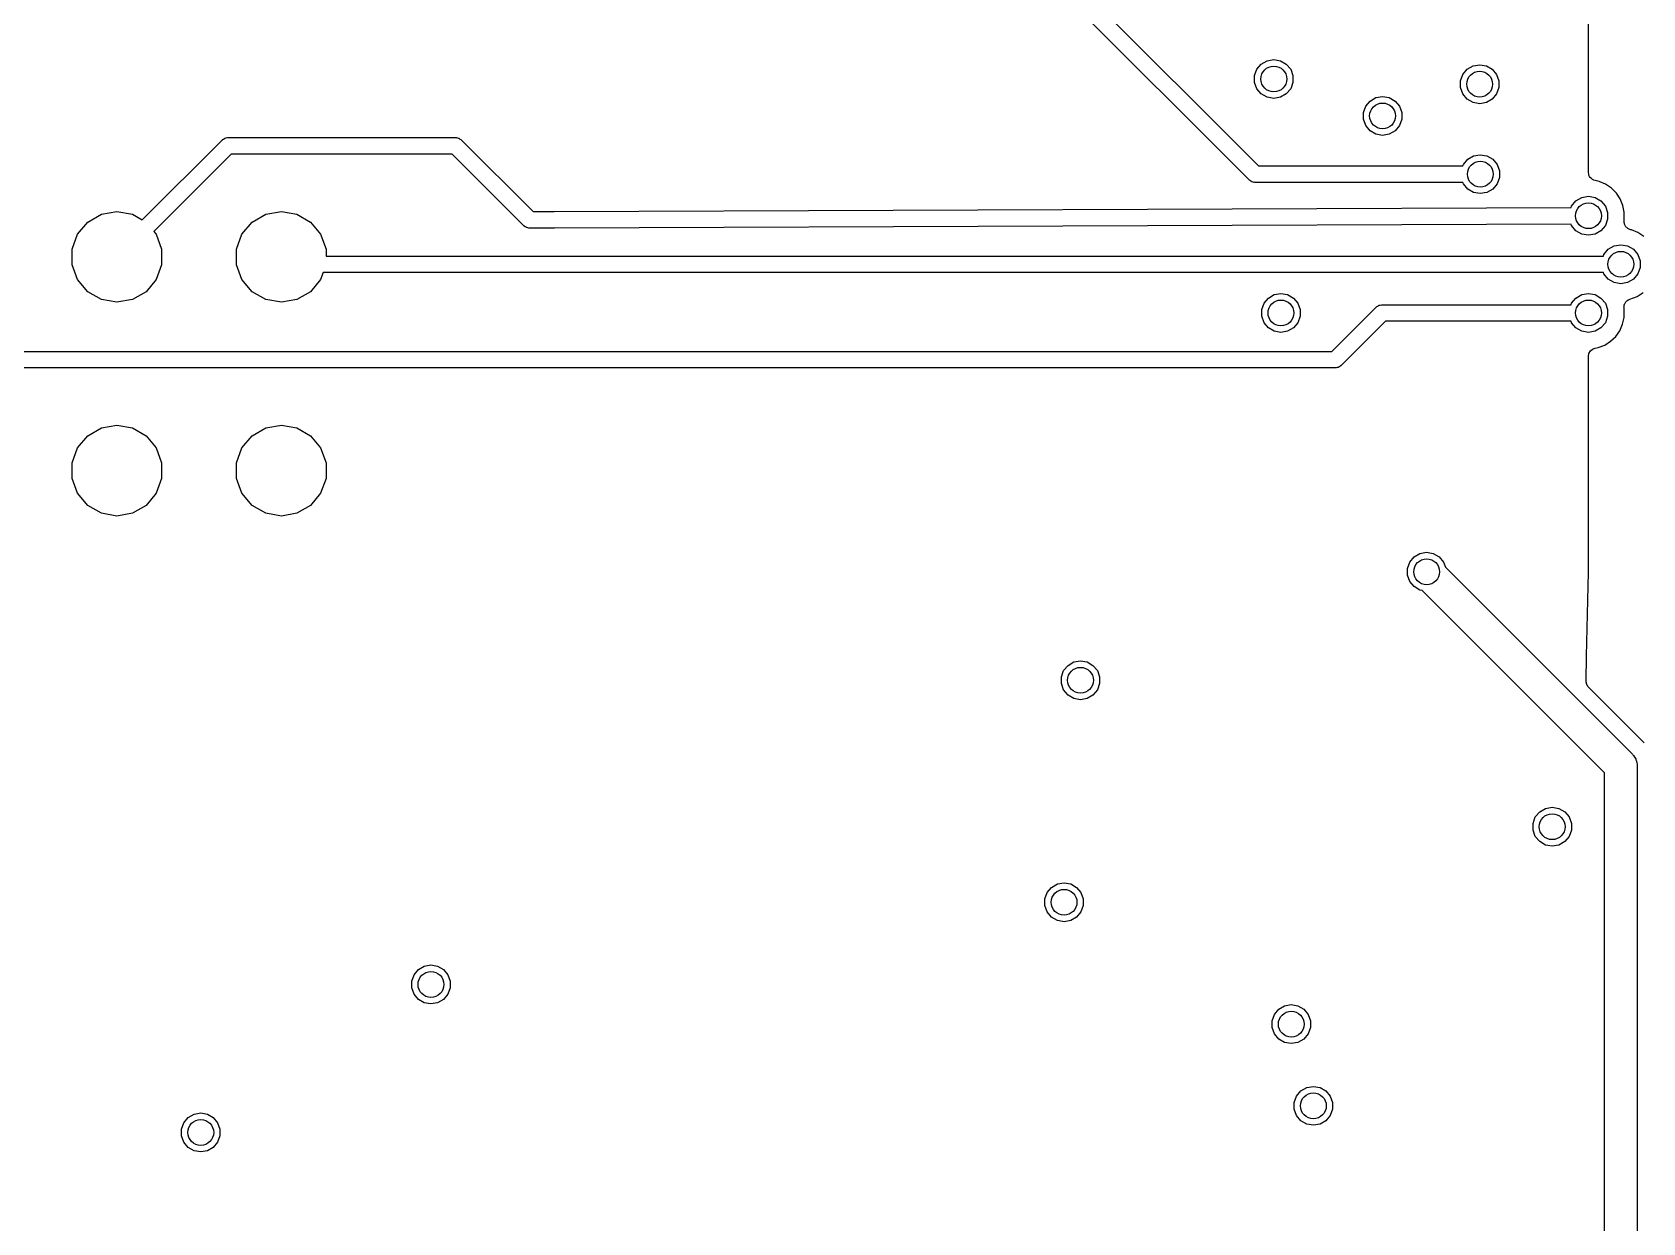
# Model space of a CAD drawing. Extents: x 10 to 287, y -200 to -10.
# Drawn here: x 102.17 to 127.05, y -121.92 to -103.53 of the extents above; entities that cross this region are included whole.
import ezdxf

# ---------------------------------------------------------------- set-up
doc = ezdxf.new("R2010")
doc.units = 0
doc.header["$MEASUREMENT"] = 0
doc.layers.add('BLACK', color=7, linetype='CONTINUOUS')

msp = doc.modelspace()

# ---------------------------------------------------------------- linework, layer by layer
at = {"layer": 'Black'}
for p, q in [((110.549, -95.0295), (121.113, -105.593)), ((120.97, -105.81), (110.373, -95.2126)), ((126.21, -105.694), (126.21, -103.328)), ((121.157, -104.02), (121.247, -103.967)), ((121.247, -103.967), (121.35, -103.949)), ((121.35, -103.949), (121.453, -103.967)), ((121.453, -103.967), (121.543, -104.02)), ((121.054, -104.198), (121.089, -104.1)), ((121.054, -104.302), (121.054, -104.198)), ((121.089, -104.1), (121.157, -104.02)), ((121.543, -104.02), (121.611, -104.1)), ((121.611, -104.1), (121.646, -104.198)), ((121.646, -104.198), (121.646, -104.302)), ((124.234, -104.278), (124.269, -104.18)), ((124.269, -104.18), (124.337, -104.1)), ((124.337, -104.1), (124.427, -104.047)), ((124.427, -104.047), (124.53, -104.029)), ((124.53, -104.029), (124.633, -104.047)), ((124.633, -104.047), (124.723, -104.1)), ((124.723, -104.1), (124.791, -104.18)), ((124.791, -104.18), (124.826, -104.278)), ((121.089, -104.4), (121.054, -104.302)), ((121.157, -104.48), (121.089, -104.4)), ((121.247, -104.533), (121.157, -104.48)), ((121.543, -104.48), (121.453, -104.533)), ((121.611, -104.4), (121.543, -104.48)), ((121.646, -104.302), (121.611, -104.4)), ((124.234, -104.382), (124.234, -104.278)), ((124.269, -104.48), (124.234, -104.382)), ((124.337, -104.56), (124.269, -104.48)), ((124.791, -104.48), (124.723, -104.56)), ((124.826, -104.382), (124.791, -104.48)), ((124.826, -104.278), (124.826, -104.382)), ((121.35, -104.551), (121.247, -104.533)), ((121.453, -104.533), (121.35, -104.551)), ((122.734, -104.768), (122.769, -104.67)), ((122.769, -104.67), (122.837, -104.59)), ((122.837, -104.59), (122.927, -104.537)), ((122.927, -104.537), (123.03, -104.519)), ((123.03, -104.519), (123.133, -104.537)), ((123.133, -104.537), (123.223, -104.59)), ((123.223, -104.59), (123.291, -104.67)), ((123.291, -104.67), (123.326, -104.768)), ((124.427, -104.613), (124.337, -104.56)), ((124.53, -104.631), (124.427, -104.613)), ((124.633, -104.613), (124.53, -104.631)), ((124.723, -104.56), (124.633, -104.613)), ((122.734, -104.872), (122.734, -104.768)), ((122.769, -104.97), (122.734, -104.872)), ((122.837, -105.05), (122.769, -104.97)), ((123.291, -104.97), (123.223, -105.05)), ((123.326, -104.872), (123.291, -104.97)), ((123.326, -104.768), (123.326, -104.872)), ((103.871, -106.426), (105.104, -105.193)), ((105.104, -105.193), (105.109, -105.19)), ((105.109, -105.19), (105.112, -105.186)), ((105.112, -105.186), (105.127, -105.177)), ((105.127, -105.177), (105.14, -105.168)), ((105.14, -105.168), (105.146, -105.166)), ((105.146, -105.166), (105.151, -105.164)), ((105.151, -105.164), (105.167, -105.161)), ((105.167, -105.161), (105.183, -105.156)), ((105.183, -105.156), (105.189, -105.157)), ((105.189, -105.157), (105.194, -105.156)), ((105.194, -105.156), (108.712, -105.156)), ((108.712, -105.156), (108.718, -105.157)), ((108.718, -105.157), (108.723, -105.156)), ((108.723, -105.156), (108.739, -105.161)), ((108.739, -105.161), (108.755, -105.164)), ((108.755, -105.164), (108.76, -105.166)), ((108.76, -105.166), (108.766, -105.168)), ((108.766, -105.168), (108.779, -105.177)), ((108.779, -105.177), (108.794, -105.186)), ((108.794, -105.186), (108.797, -105.19)), ((108.797, -105.19), (108.802, -105.193)), ((108.802, -105.193), (109.908, -106.299)), ((122.927, -105.103), (122.837, -105.05)), ((123.03, -105.121), (122.927, -105.103)), ((123.133, -105.103), (123.03, -105.121)), ((123.223, -105.05), (123.133, -105.103)), ((105.247, -105.41), (104.052, -106.605)), ((108.659, -105.41), (105.247, -105.41)), ((109.765, -106.516), (108.659, -105.41)), ((124.347, -105.49), (124.437, -105.437)), ((124.437, -105.437), (124.54, -105.419)), ((124.54, -105.419), (124.643, -105.437)), ((124.643, -105.437), (124.733, -105.49)), ((121.113, -105.593), (124.271, -105.593)), ((124.271, -105.593), (124.279, -105.57)), ((124.279, -105.57), (124.347, -105.49)), ((124.733, -105.49), (124.801, -105.57)), ((124.801, -105.57), (124.836, -105.668)), ((124.836, -105.668), (124.836, -105.772)), ((126.214, -105.714), (126.21, -105.694)), ((126.217, -105.734), (126.214, -105.714)), ((120.975, -105.813), (120.97, -105.81)), ((120.978, -105.817), (120.975, -105.813)), ((120.993, -105.826), (120.978, -105.817)), ((121.006, -105.835), (120.993, -105.826)), ((121.012, -105.837), (121.006, -105.835)), ((121.017, -105.839), (121.012, -105.837)), ((121.033, -105.842), (121.017, -105.839)), ((121.049, -105.847), (121.033, -105.842)), ((121.054, -105.846), (121.049, -105.847)), ((121.06, -105.847), (121.054, -105.846)), ((124.271, -105.847), (121.06, -105.847)), ((124.279, -105.87), (124.271, -105.847)), ((124.347, -105.95), (124.279, -105.87)), ((124.437, -106.003), (124.347, -105.95)), ((124.733, -105.95), (124.643, -106.003)), ((124.801, -105.87), (124.733, -105.95)), ((124.836, -105.772), (124.801, -105.87)), ((126.217, -105.735), (126.217, -105.734)), ((126.218, -105.737), (126.217, -105.735)), ((126.228, -105.755), (126.218, -105.737)), ((126.238, -105.773), (126.228, -105.755)), ((126.239, -105.774), (126.238, -105.773)), ((126.24, -105.775), (126.239, -105.774)), ((126.255, -105.788), (126.24, -105.775)), ((126.271, -105.802), (126.255, -105.788)), ((126.272, -105.802), (126.271, -105.802)), ((126.274, -105.804), (126.272, -105.802)), ((126.293, -105.811), (126.274, -105.804)), ((126.312, -105.818), (126.293, -105.811)), ((126.375, -105.831), (126.312, -105.818)), ((126.475, -105.873), (126.375, -105.831)), ((126.565, -105.934), (126.475, -105.873)), ((126.641, -106.011), (126.565, -105.934)), ((124.54, -106.021), (124.437, -106.003)), ((124.643, -106.003), (124.54, -106.021)), ((125.941, -106.237), (125.95, -106.212)), ((125.95, -106.212), (126.017, -106.132)), ((126.017, -106.132), (126.107, -106.08)), ((126.107, -106.08), (126.21, -106.062)), ((126.21, -106.062), (126.313, -106.08)), ((126.313, -106.08), (126.403, -106.132)), ((126.403, -106.132), (126.471, -106.212)), ((126.471, -106.212), (126.506, -106.31)), ((126.701, -106.101), (126.641, -106.011)), ((126.743, -106.202), (126.701, -106.101)), ((126.764, -106.307), (126.743, -106.202)), ((102.872, -106.647), (103.029, -106.46)), ((103.029, -106.46), (103.24, -106.339)), ((103.24, -106.339), (103.48, -106.296)), ((103.48, -106.296), (103.719, -106.339)), ((103.719, -106.339), (103.871, -106.426)), ((105.412, -106.647), (105.569, -106.46)), ((105.569, -106.46), (105.78, -106.339)), ((105.78, -106.339), (106.02, -106.296)), ((106.02, -106.296), (106.259, -106.339)), ((106.259, -106.339), (106.47, -106.46)), ((106.47, -106.46), (106.627, -106.647)), ((109.908, -106.299), (110.236, -106.299)), ((110.236, -106.299), (125.941, -106.237)), ((126.506, -106.415), (126.471, -106.513)), ((126.506, -106.31), (126.506, -106.415)), ((126.761, -106.45), (126.762, -106.444)), ((126.762, -106.459), (126.761, -106.45)), ((126.762, -106.444), (126.764, -106.307)), ((126.762, -106.469), (126.762, -106.459)), ((126.765, -106.481), (126.762, -106.469)), ((102.789, -106.876), (102.872, -106.647)), ((104.052, -106.605), (104.087, -106.647)), ((104.087, -106.647), (104.17, -106.876)), ((105.329, -106.876), (105.412, -106.647)), ((106.627, -106.647), (106.71, -106.876)), ((109.77, -106.519), (109.765, -106.516)), ((109.773, -106.523), (109.77, -106.519)), ((109.788, -106.532), (109.773, -106.523)), ((109.801, -106.541), (109.788, -106.532)), ((109.807, -106.543), (109.801, -106.541)), ((109.812, -106.545), (109.807, -106.543)), ((109.828, -106.548), (109.812, -106.545)), ((109.844, -106.553), (109.828, -106.548)), ((109.849, -106.552), (109.844, -106.553)), ((109.855, -106.553), (109.849, -106.552)), ((110.236, -106.553), (109.855, -106.553)), ((110.237, -106.553), (110.236, -106.553)), ((110.236, -106.553), (110.236, -106.553)), ((125.941, -106.491), (110.237, -106.553)), ((125.95, -106.513), (125.941, -106.491)), ((126.017, -106.593), (125.95, -106.513)), ((126.107, -106.645), (126.017, -106.593)), ((126.21, -106.663), (126.107, -106.645)), ((126.313, -106.645), (126.21, -106.663)), ((126.403, -106.593), (126.313, -106.645)), ((126.471, -106.513), (126.403, -106.593)), ((126.767, -106.493), (126.765, -106.481)), ((126.772, -106.502), (126.767, -106.493)), ((126.775, -106.511), (126.772, -106.502)), ((126.782, -106.521), (126.775, -106.511)), ((126.788, -106.532), (126.782, -106.521)), ((126.795, -106.539), (126.788, -106.532)), ((126.801, -106.546), (126.795, -106.539)), ((126.812, -106.553), (126.801, -106.546)), ((126.821, -106.561), (126.812, -106.553)), ((126.83, -106.565), (126.821, -106.561)), ((126.838, -106.57), (126.83, -106.565)), ((126.85, -106.573), (126.838, -106.57)), ((126.862, -106.578), (126.85, -106.573)), ((126.875, -106.58), (126.862, -106.578)), ((126.975, -106.622), (126.875, -106.58)), ((127.065, -106.683), (126.975, -106.622)), ((102.789, -107.119), (102.789, -106.876)), ((104.17, -106.876), (104.17, -107.119)), ((105.329, -107.119), (105.329, -106.876)), ((106.71, -106.876), (106.71, -106.985)), ((126.441, -106.985), (126.45, -106.961)), ((126.45, -106.961), (126.517, -106.881)), ((126.517, -106.881), (126.608, -106.829)), ((126.608, -106.829), (126.71, -106.811)), ((126.71, -106.811), (126.813, -106.829)), ((126.813, -106.829), (126.904, -106.881)), ((126.904, -106.881), (126.971, -106.961)), ((126.971, -106.961), (127.007, -107.06)), ((102.872, -107.348), (102.789, -107.119)), ((104.17, -107.119), (104.087, -107.348)), ((105.412, -107.348), (105.329, -107.119)), ((106.71, -106.985), (107.372, -106.985)), ((107.372, -106.985), (126.441, -106.985)), ((127.007, -107.164), (126.971, -107.262)), ((127.007, -107.06), (127.007, -107.164)), ((103.029, -107.535), (102.872, -107.348)), ((104.087, -107.348), (103.93, -107.535)), ((105.569, -107.535), (105.412, -107.348)), ((106.627, -107.348), (106.47, -107.535)), ((106.667, -107.239), (106.627, -107.348)), ((107.372, -107.239), (106.667, -107.239)), ((126.441, -107.239), (107.372, -107.239)), ((126.45, -107.262), (126.441, -107.239)), ((126.517, -107.342), (126.45, -107.262)), ((126.608, -107.395), (126.517, -107.342)), ((126.71, -107.413), (126.608, -107.395)), ((126.813, -107.395), (126.71, -107.413)), ((126.904, -107.342), (126.813, -107.395)), ((126.971, -107.262), (126.904, -107.342)), ((103.24, -107.656), (103.029, -107.535)), ((103.48, -107.699), (103.24, -107.656)), ((103.719, -107.656), (103.48, -107.699)), ((103.93, -107.535), (103.719, -107.656)), ((105.78, -107.656), (105.569, -107.535)), ((106.02, -107.699), (105.78, -107.656)), ((106.259, -107.656), (106.02, -107.699)), ((106.47, -107.535), (106.259, -107.656)), ((121.164, -107.811), (121.2, -107.713)), ((121.2, -107.713), (121.267, -107.633)), ((121.267, -107.633), (121.357, -107.581)), ((121.357, -107.581), (121.46, -107.563)), ((121.46, -107.563), (121.563, -107.581)), ((121.563, -107.581), (121.654, -107.633)), ((121.654, -107.633), (121.721, -107.713)), ((121.721, -107.713), (121.757, -107.811)), ((125.941, -107.737), (125.95, -107.713)), ((125.95, -107.713), (126.017, -107.633)), ((126.017, -107.633), (126.107, -107.581)), ((126.107, -107.581), (126.21, -107.563)), ((126.21, -107.563), (126.313, -107.581)), ((126.313, -107.581), (126.403, -107.633)), ((126.403, -107.633), (126.471, -107.713)), ((126.471, -107.713), (126.506, -107.811)), ((126.767, -107.729), (126.771, -107.72)), ((126.771, -107.72), (126.775, -107.711)), ((126.775, -107.711), (126.782, -107.701)), ((126.782, -107.701), (126.789, -107.69)), ((126.789, -107.69), (126.796, -107.684)), ((126.796, -107.684), (126.802, -107.677)), ((126.802, -107.677), (126.813, -107.67)), ((126.813, -107.67), (126.822, -107.662)), ((126.822, -107.662), (126.832, -107.659)), ((126.832, -107.659), (126.84, -107.654)), ((126.84, -107.654), (126.849, -107.652)), ((126.849, -107.652), (126.961, -107.608)), ((126.961, -107.608), (127.053, -107.55)), ((121.164, -107.916), (121.164, -107.811)), ((121.2, -108.014), (121.164, -107.916)), ((121.757, -107.916), (121.721, -108.014)), ((121.757, -107.811), (121.757, -107.916)), ((122.248, -108.458), (122.933, -107.774)), ((122.933, -107.774), (122.937, -107.771)), ((122.937, -107.771), (122.941, -107.766)), ((122.941, -107.766), (122.955, -107.758)), ((122.955, -107.758), (122.969, -107.749)), ((122.969, -107.749), (122.974, -107.747)), ((122.974, -107.747), (122.979, -107.744)), ((122.979, -107.744), (122.995, -107.741)), ((122.995, -107.741), (123.011, -107.737)), ((123.011, -107.737), (123.017, -107.738)), ((123.017, -107.738), (123.022, -107.737)), ((123.022, -107.737), (123.952, -107.737)), ((123.952, -107.737), (125.941, -107.737)), ((126.506, -107.916), (126.471, -108.014)), ((126.506, -107.811), (126.506, -107.916)), ((126.738, -108.039), (126.762, -107.934)), ((126.759, -107.772), (126.761, -107.762)), ((126.761, -107.784), (126.759, -107.772)), ((126.76, -107.753), (126.764, -107.741)), ((126.761, -107.762), (126.76, -107.753)), ((126.761, -107.797), (126.761, -107.784)), ((126.764, -107.808), (126.761, -107.797)), ((126.762, -107.934), (126.764, -107.808)), ((126.764, -107.741), (126.767, -107.729)), ((121.267, -108.094), (121.2, -108.014)), ((121.357, -108.146), (121.267, -108.094)), ((121.46, -108.165), (121.357, -108.146)), ((121.563, -108.146), (121.46, -108.165)), ((121.654, -108.094), (121.563, -108.146)), ((121.721, -108.014), (121.654, -108.094)), ((123.075, -107.991), (122.391, -108.675)), ((123.936, -107.991), (123.075, -107.991)), ((123.952, -107.991), (123.936, -107.991)), ((125.941, -107.991), (123.952, -107.991)), ((125.95, -108.014), (125.941, -107.991)), ((126.017, -108.094), (125.95, -108.014)), ((126.107, -108.146), (126.017, -108.094)), ((126.21, -108.165), (126.107, -108.146)), ((126.313, -108.146), (126.21, -108.165)), ((126.403, -108.094), (126.313, -108.146)), ((126.471, -108.014), (126.403, -108.094)), ((126.631, -108.227), (126.694, -108.138)), ((126.694, -108.138), (126.738, -108.039)), ((90.932, -108.458), (106.68, -108.458)), ((106.68, -108.458), (122.248, -108.458)), ((126.218, -108.489), (126.24, -108.451)), ((126.24, -108.451), (126.241, -108.45)), ((126.241, -108.45), (126.274, -108.423)), ((126.274, -108.423), (126.315, -108.407)), ((126.315, -108.407), (126.36, -108.4)), ((126.36, -108.4), (126.461, -108.36)), ((126.461, -108.36), (126.553, -108.302)), ((126.553, -108.302), (126.631, -108.227)), ((106.68, -108.712), (90.932, -108.712)), ((122.301, -108.712), (106.68, -108.712)), ((122.307, -108.711), (122.301, -108.712)), ((122.312, -108.712), (122.307, -108.711)), ((122.328, -108.707), (122.312, -108.712)), ((122.344, -108.704), (122.328, -108.707)), ((122.349, -108.702), (122.344, -108.704)), ((122.355, -108.7), (122.349, -108.702)), ((122.368, -108.691), (122.355, -108.7)), ((122.383, -108.682), (122.368, -108.691)), ((122.386, -108.678), (122.383, -108.682)), ((122.391, -108.675), (122.386, -108.678)), ((126.21, -108.532), (126.218, -108.489)), ((126.21, -109.419), (126.21, -108.532)), ((126.21, -111.67), (126.21, -109.419)), ((103.029, -109.762), (103.24, -109.641)), ((103.24, -109.641), (103.48, -109.598)), ((103.48, -109.598), (103.719, -109.641)), ((103.719, -109.641), (103.93, -109.762)), ((105.569, -109.762), (105.78, -109.641)), ((105.78, -109.641), (106.02, -109.598)), ((106.02, -109.598), (106.259, -109.641)), ((106.259, -109.641), (106.47, -109.762)), ((102.789, -110.178), (102.872, -109.949)), ((102.872, -109.949), (103.029, -109.762)), ((103.93, -109.762), (104.087, -109.949)), ((104.087, -109.949), (104.17, -110.178)), ((105.329, -110.178), (105.412, -109.949)), ((105.412, -109.949), (105.569, -109.762)), ((106.47, -109.762), (106.627, -109.949)), ((106.627, -109.949), (106.71, -110.178)), ((102.789, -110.421), (102.789, -110.178)), ((104.17, -110.178), (104.17, -110.421)), ((105.329, -110.421), (105.329, -110.178)), ((106.71, -110.178), (106.71, -110.421)), ((102.872, -110.65), (102.789, -110.421)), ((104.17, -110.421), (104.087, -110.65)), ((105.412, -110.65), (105.329, -110.421)), ((106.71, -110.421), (106.627, -110.65)), ((103.029, -110.837), (102.872, -110.65)), ((104.087, -110.65), (103.93, -110.837)), ((105.569, -110.837), (105.412, -110.65)), ((106.627, -110.65), (106.47, -110.837)), ((103.24, -110.958), (103.029, -110.837)), ((103.93, -110.837), (103.719, -110.958)), ((105.78, -110.958), (105.569, -110.837)), ((106.47, -110.837), (106.259, -110.958)), ((103.48, -111.001), (103.24, -110.958)), ((103.719, -110.958), (103.48, -111.001)), ((106.02, -111.001), (105.78, -110.958)), ((106.259, -110.958), (106.02, -111.001)), ((123.45, -111.711), (123.517, -111.631)), ((123.517, -111.631), (123.608, -111.579)), ((123.608, -111.579), (123.711, -111.561)), ((123.711, -111.561), (123.814, -111.579)), ((123.814, -111.579), (123.904, -111.631)), ((123.904, -111.631), (123.971, -111.711)), ((126.21, -111.856), (126.21, -111.67)), ((123.414, -111.809), (123.45, -111.711)), ((123.414, -111.914), (123.414, -111.809)), ((123.45, -112.012), (123.414, -111.914)), ((123.971, -111.711), (124.001, -111.793)), ((124.001, -111.793), (126.89, -114.682)), ((126.182, -113.166), (126.21, -111.867)), ((126.21, -111.857), (126.21, -111.856)), ((126.21, -111.867), (126.21, -111.857)), ((126.21, -111.867), (126.21, -111.867)), ((123.517, -112.092), (123.45, -112.012)), ((123.608, -112.144), (123.517, -112.092)), ((123.64, -112.15), (123.608, -112.144)), ((126.456, -114.967), (123.64, -112.15)), ((126.173, -113.551), (126.182, -113.166)), ((118.068, -113.486), (118.103, -113.388)), ((118.103, -113.388), (118.171, -113.308)), ((118.171, -113.308), (118.261, -113.255)), ((118.261, -113.255), (118.364, -113.237)), ((118.364, -113.237), (118.467, -113.255)), ((118.467, -113.255), (118.557, -113.308)), ((118.557, -113.308), (118.625, -113.388)), ((118.625, -113.388), (118.66, -113.486)), ((118.068, -113.59), (118.068, -113.486)), ((118.103, -113.688), (118.068, -113.59)), ((118.171, -113.768), (118.103, -113.688)), ((118.625, -113.688), (118.557, -113.768)), ((118.66, -113.59), (118.625, -113.688)), ((118.66, -113.486), (118.66, -113.59)), ((126.175, -113.557), (126.173, -113.551)), ((126.174, -113.564), (126.175, -113.557)), ((126.178, -113.579), (126.174, -113.564)), ((126.18, -113.594), (126.178, -113.579)), ((126.184, -113.6), (126.18, -113.594)), ((126.185, -113.607), (126.184, -113.6)), ((126.194, -113.619), (126.185, -113.607)), ((126.201, -113.633), (126.194, -113.619)), ((126.207, -113.637), (126.201, -113.633)), ((126.211, -113.643), (126.207, -113.637)), ((126.535, -113.967), (126.211, -113.643)), ((118.261, -113.821), (118.171, -113.768)), ((118.364, -113.839), (118.261, -113.821)), ((118.467, -113.821), (118.364, -113.839)), ((118.557, -113.768), (118.467, -113.821)), ((127.069, -114.502), (126.535, -113.967)), ((126.535, -113.967), (126.535, -113.967)), ((126.89, -114.682), (126.896, -114.691)), ((126.896, -114.691), (126.905, -114.698)), ((126.905, -114.698), (126.922, -114.727)), ((126.922, -114.727), (126.941, -114.754)), ((126.941, -114.754), (126.944, -114.765)), ((126.944, -114.765), (126.949, -114.774)), ((126.949, -114.774), (126.955, -114.807)), ((126.955, -114.807), (126.963, -114.839)), ((126.963, -114.839), (126.962, -114.85)), ((126.962, -114.85), (126.964, -114.861)), ((126.964, -114.861), (126.964, -124.505)), ((126.456, -124.61), (126.456, -114.967)), ((125.354, -115.748), (125.389, -115.65)), ((125.389, -115.65), (125.457, -115.57)), ((125.457, -115.57), (125.547, -115.517)), ((125.547, -115.517), (125.65, -115.499)), ((125.65, -115.499), (125.753, -115.517)), ((125.753, -115.517), (125.843, -115.57)), ((125.843, -115.57), (125.911, -115.65)), ((125.911, -115.65), (125.946, -115.748)), ((125.354, -115.852), (125.354, -115.748)), ((125.389, -115.95), (125.354, -115.852)), ((125.946, -115.852), (125.911, -115.95)), ((125.946, -115.748), (125.946, -115.852)), ((125.457, -116.03), (125.389, -115.95)), ((125.547, -116.083), (125.457, -116.03)), ((125.65, -116.101), (125.547, -116.083)), ((125.753, -116.083), (125.65, -116.101)), ((125.843, -116.03), (125.753, -116.083)), ((125.911, -115.95), (125.843, -116.03)), ((118.007, -116.684), (118.11, -116.666)), ((118.11, -116.666), (118.213, -116.684)), ((117.814, -116.915), (117.849, -116.817)), ((117.814, -117.019), (117.814, -116.915)), ((117.849, -116.817), (117.917, -116.737)), ((117.917, -116.737), (118.007, -116.684)), ((118.213, -116.684), (118.303, -116.737)), ((118.303, -116.737), (118.371, -116.817)), ((118.371, -116.817), (118.406, -116.915)), ((118.406, -116.915), (118.406, -117.019)), ((117.849, -117.117), (117.814, -117.019)), ((117.917, -117.197), (117.849, -117.117)), ((118.371, -117.117), (118.303, -117.197)), ((118.406, -117.019), (118.371, -117.117)), ((118.007, -117.25), (117.917, -117.197)), ((118.11, -117.268), (118.007, -117.25)), ((118.213, -117.25), (118.11, -117.268)), ((118.303, -117.197), (118.213, -117.25)), ((108.035, -118.185), (108.07, -118.087)), ((108.07, -118.087), (108.138, -118.007)), ((108.138, -118.007), (108.228, -117.954)), ((108.228, -117.954), (108.331, -117.936)), ((108.331, -117.936), (108.434, -117.954)), ((108.434, -117.954), (108.524, -118.007)), ((108.524, -118.007), (108.592, -118.087)), ((108.592, -118.087), (108.627, -118.185)), ((108.035, -118.289), (108.035, -118.185)), ((108.07, -118.387), (108.035, -118.289)), ((108.138, -118.467), (108.07, -118.387)), ((108.592, -118.387), (108.524, -118.467)), ((108.627, -118.289), (108.592, -118.387)), ((108.627, -118.185), (108.627, -118.289)), ((108.228, -118.52), (108.138, -118.467)), ((108.331, -118.538), (108.228, -118.52)), ((108.434, -118.52), (108.331, -118.538)), ((108.524, -118.467), (108.434, -118.52)), ((121.359, -118.7), (121.427, -118.62)), ((121.427, -118.62), (121.517, -118.567)), ((121.517, -118.567), (121.62, -118.549)), ((121.62, -118.549), (121.723, -118.567)), ((121.723, -118.567), (121.813, -118.62)), ((121.813, -118.62), (121.881, -118.7)), ((121.324, -118.798), (121.359, -118.7)), ((121.324, -118.902), (121.324, -118.798)), ((121.359, -119), (121.324, -118.902)), ((121.881, -118.7), (121.916, -118.798)), ((121.916, -118.902), (121.881, -119)), ((121.916, -118.798), (121.916, -118.902)), ((121.427, -119.08), (121.359, -119)), ((121.517, -119.133), (121.427, -119.08)), ((121.62, -119.151), (121.517, -119.133)), ((121.723, -119.133), (121.62, -119.151)), ((121.813, -119.08), (121.723, -119.133)), ((121.881, -119), (121.813, -119.08)), ((121.7, -119.961), (121.767, -119.881)), ((121.767, -119.881), (121.858, -119.829)), ((121.858, -119.829), (121.961, -119.811)), ((121.961, -119.811), (122.064, -119.829)), ((122.064, -119.829), (122.154, -119.881)), ((122.154, -119.881), (122.221, -119.961)), ((121.664, -120.059), (121.7, -119.961)), ((121.664, -120.164), (121.664, -120.059)), ((122.221, -119.961), (122.257, -120.059)), ((122.257, -120.059), (122.257, -120.164)), ((104.479, -120.471), (104.514, -120.373)), ((104.514, -120.373), (104.582, -120.293)), ((104.582, -120.293), (104.672, -120.24)), ((104.672, -120.24), (104.775, -120.222)), ((104.775, -120.222), (104.878, -120.24)), ((104.878, -120.24), (104.968, -120.293)), ((104.968, -120.293), (105.036, -120.373)), ((105.036, -120.373), (105.071, -120.471)), ((121.7, -120.262), (121.664, -120.164)), ((121.767, -120.342), (121.7, -120.262)), ((121.858, -120.394), (121.767, -120.342)), ((121.961, -120.412), (121.858, -120.394)), ((122.064, -120.394), (121.961, -120.412)), ((122.154, -120.342), (122.064, -120.394)), ((122.221, -120.262), (122.154, -120.342)), ((122.257, -120.164), (122.221, -120.262)), ((104.479, -120.575), (104.479, -120.471)), ((104.514, -120.673), (104.479, -120.575)), ((105.071, -120.575), (105.036, -120.673)), ((105.071, -120.471), (105.071, -120.575)), ((104.582, -120.753), (104.514, -120.673)), ((104.672, -120.806), (104.582, -120.753)), ((104.775, -120.824), (104.672, -120.806)), ((104.878, -120.806), (104.775, -120.824)), ((104.968, -120.753), (104.878, -120.806)), ((105.036, -120.673), (104.968, -120.753))]:
    msp.add_line(p, q, dxfattribs=at)
for centre in [(121.35, -104.25), (124.53, -104.33), (123.03, -104.82), (124.54, -105.72), (126.21, -106.362), (126.71, -107.112), (121.46, -107.864), (126.21, -107.864), (123.711, -111.862), (118.364, -113.538), (125.65, -115.8), (118.11, -116.967), (108.331, -118.237), (121.62, -118.85), (121.961, -120.112), (104.775, -120.523)]:
    msp.add_circle(centre, 0.1994, dxfattribs=at)

doc.saveas('drawing.dxf')
